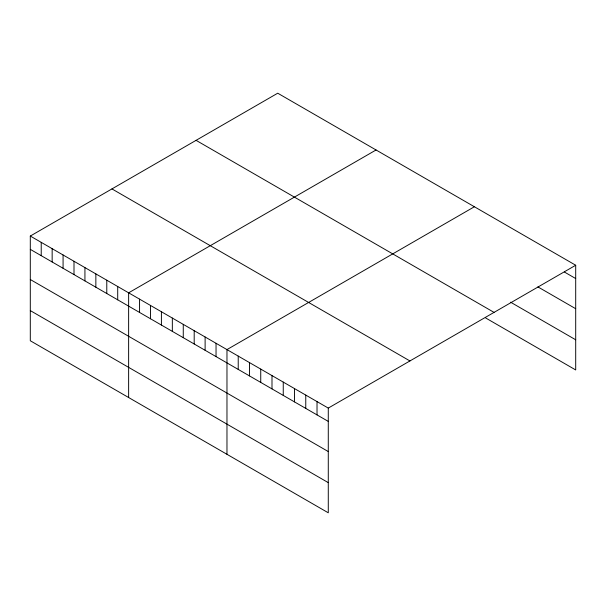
<?xml version="1.0" encoding="UTF-8"?>
<svg xmlns="http://www.w3.org/2000/svg" width="606" height="606" viewBox="0 0 606 606"><rect width="100%" height="100%" fill="white"/><g stroke="black" fill="none" stroke-linecap="round" stroke-linejoin="round"><path stroke-width="0.91" d="M30.3 236.052L328.278 408.088L328.278 512.797L30.3 340.754L30.3 236.052L277.722 93.203L575.7 265.246L575.7 369.948L485.641 317.953M376.053 149.977L128.631 292.827L128.631 397.528M474.384 206.752L226.97 349.594L226.97 454.303M328.278 408.088L575.7 265.246M564.444 272.049L575.7 278.548M537.908 286.896L575.7 308.712M510.57 302.182L575.7 339.784M196.071 140.342L494.049 312.385M111.951 188.913L409.929 360.949M30.3 249.361L328.278 421.397M30.3 279.517L328.278 451.561M30.3 310.598L328.278 482.634M317.021 401.589L317.021 414.898M305.765 395.089L305.765 408.399M294.508 388.59L294.508 401.899M283.252 382.091L283.252 395.4M271.996 375.591L271.996 388.9M260.739 369.092L260.739 382.401M249.483 362.593L249.483 375.902M238.226 356.093L238.226 369.402M216.039 343.291L216.039 356.593M205.116 336.981L205.116 350.291M194.193 330.671L194.193 343.981M183.262 324.361L183.262 337.671M172.339 318.059L172.339 331.361M161.408 311.749L161.408 325.058M150.485 305.439L150.485 318.748M139.562 299.129L139.562 312.438M117.708 286.517L117.708 299.826M106.785 280.207L106.785 293.516M95.854 273.897L95.854 287.206M84.931 267.594L84.931 280.896M74 261.284L74 274.594M63.077 254.975L63.077 268.284M52.154 248.665L52.154 261.974M41.223 242.362L41.223 255.664"/></g></svg>
